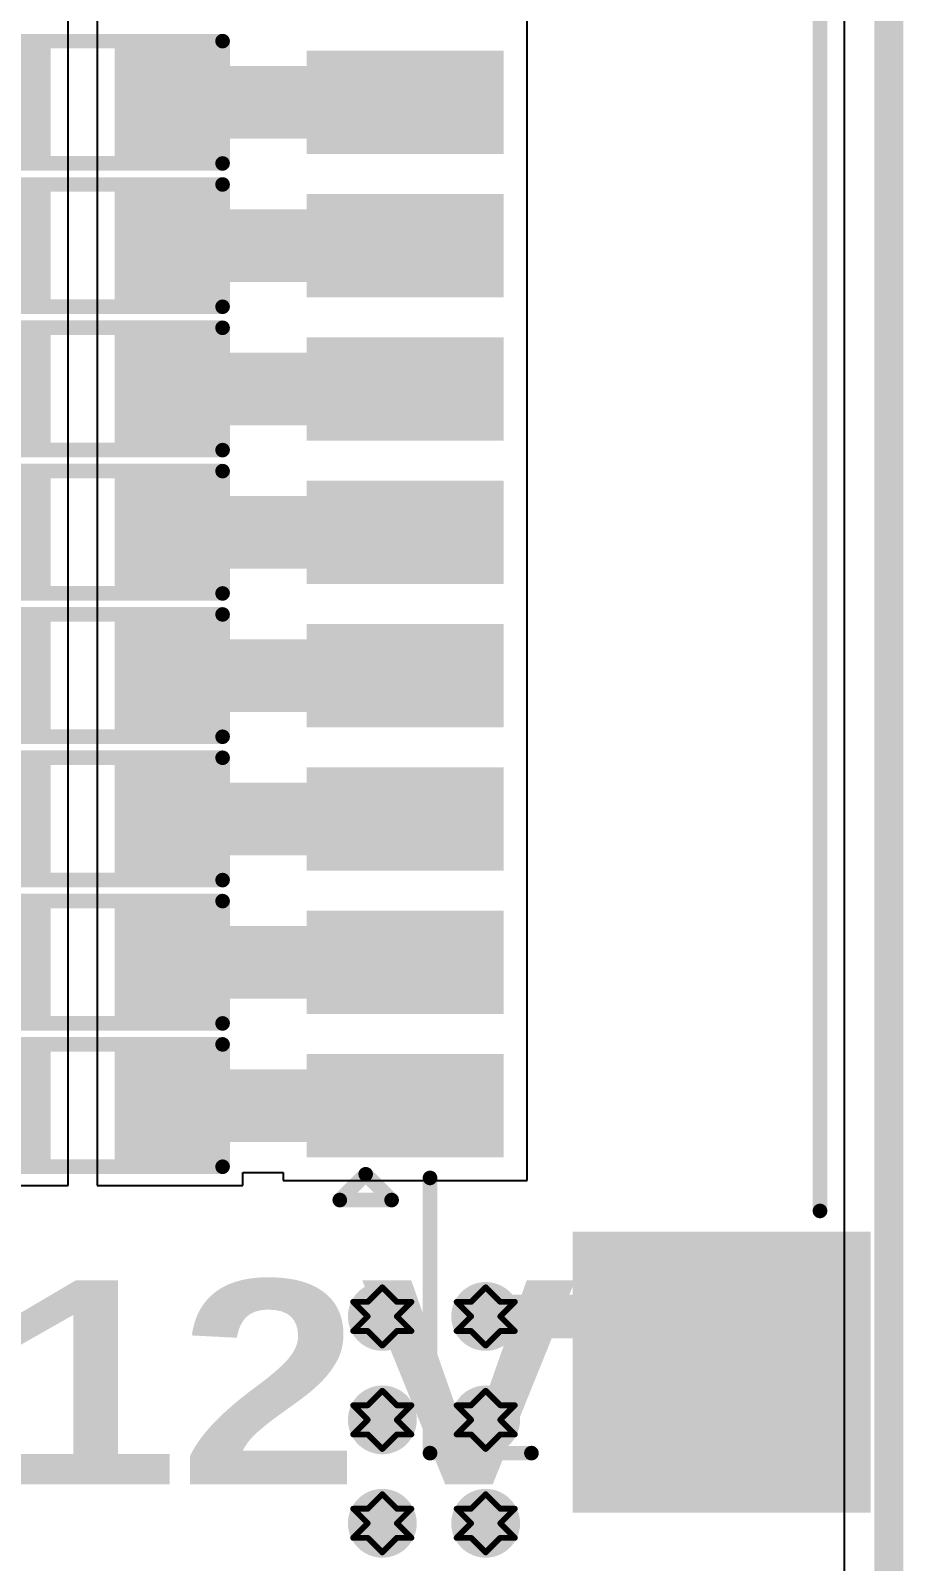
# Model space of a CAD drawing. Header units: inches. Extents: x -25 to 209, y 65 to 158.
# Drawn here: x 68.72 to 76.33, y 78.97 to 92.32 of the extents above; entities that cross this region are included whole.
import ezdxf

# ---------------------------------------------------------------- set-up
doc = ezdxf.new("R2010")
doc.units = ezdxf.units.IN
for name, color, linetype in [('Board Outline', 216, 'Continuous'), ('Bottom Layer', 5, 'Continuous'), ('Drill Drawing', 1, 'Continuous'), ('Top Layer', 1, 'Continuous'), ('Top Overlay', 2, 'Continuous'), ('Top Paste', 8, 'Continuous'), ('Top Solder', 216, 'Continuous'), ('Via Holes', 16, 'Continuous')]:
    doc.layers.add(name, color=color, linetype=linetype)
doc.styles.add('Arial Black_Bold', font='', dxfattribs={"height": 0.2})
doc.styles.get('Arial Black_Bold').set_extended_font_data('Arial Black', bold=True)

# ---------------------------------------------------------------- blocks, each defined once
blk = doc.blocks.new('R___0603_50')
at = {"layer": 'Top Layer'}
for points in [[(-0.381, 0.4445), (-0.381, -0.4445), (-1.143, -0.4445), (-1.143, 0.4445)], [(1.143, 0.4445), (1.143, -0.4445), (0.381, -0.4445), (0.381, 0.4445)]]:
    blk.add_hatch(color=1, dxfattribs=at).paths.add_polyline_path(points)
at = {"layer": 'Top Paste'}
for points in [[(-0.381, 0.4445), (-0.381, -0.4445), (-1.143, -0.4445), (-1.143, 0.4445)], [(1.143, 0.4445), (1.143, -0.4445), (0.381, -0.4445), (0.381, 0.4445)]]:
    blk.add_hatch(color=8, dxfattribs=at).paths.add_polyline_path(points)
at = {"layer": 'Top Solder'}
for points in [[(-0.2794, 0.5461), (-0.2794, -0.5461), (-1.2446, -0.5461), (-1.2446, 0.5461)], [(1.2446, 0.5461), (1.2446, -0.5461), (0.2794, -0.5461), (0.2794, 0.5461)]]:
    blk.add_hatch(color=216, dxfattribs=at).paths.add_polyline_path(points)
at = {"layer": 'Top Overlay'}
for points in [[(-1.2192, 0.5334, 0.127, 0.127, 0), (1.2192, 0.5334, 0.127, 0.127, 0)], [(-1.2192, -0.5334, 0.127, 0.127, 0), (-1.2192, 0.5334, 0.127, 0.127, 0)], [(1.2192, -0.5334, 0.127, 0.127, 0), (1.2192, 0.5334, 0.127, 0.127, 0)], [(-1.2192, -0.5334, 0.127, 0.127, 0), (1.2192, -0.5334, 0.127, 0.127, 0)]]:
    blk.add_lwpolyline(points, format="xyseb", dxfattribs=at)
for points in [[(-1.25095, 0.5334, 0.0635, 0.0635, 1), (-1.18745, 0.5334, 0.0635, 0.0635, 1)], [(-1.25095, 0.5334, 0.0635, 0.0635, 1), (-1.18745, 0.5334, 0.0635, 0.0635, 1)], [(1.18745, 0.5334, 0.0635, 0.0635, 1), (1.25095, 0.5334, 0.0635, 0.0635, 1)], [(1.18745, 0.5334, 0.0635, 0.0635, 1), (1.25095, 0.5334, 0.0635, 0.0635, 1)], [(-1.25095, -0.5334, 0.0635, 0.0635, 1), (-1.18745, -0.5334, 0.0635, 0.0635, 1)], [(-1.25095, -0.5334, 0.0635, 0.0635, 1), (-1.18745, -0.5334, 0.0635, 0.0635, 1)], [(1.18745, -0.5334, 0.0635, 0.0635, 1), (1.25095, -0.5334, 0.0635, 0.0635, 1)], [(1.18745, -0.5334, 0.0635, 0.0635, 1), (1.25095, -0.5334, 0.0635, 0.0635, 1)]]:
    blk.add_lwpolyline(points, format="xyseb", close=True, dxfattribs=at)
blk = doc.blocks.new('R___0603_51')
at = {"layer": 'Top Layer'}
for points in [[(-0.381, 0.4445), (-0.381, -0.4445), (-1.143, -0.4445), (-1.143, 0.4445)], [(1.143, 0.4445), (1.143, -0.4445), (0.381, -0.4445), (0.381, 0.4445)]]:
    blk.add_hatch(color=1, dxfattribs=at).paths.add_polyline_path(points)
at = {"layer": 'Top Paste'}
for points in [[(-0.381, 0.4445), (-0.381, -0.4445), (-1.143, -0.4445), (-1.143, 0.4445)], [(1.143, 0.4445), (1.143, -0.4445), (0.381, -0.4445), (0.381, 0.4445)]]:
    blk.add_hatch(color=8, dxfattribs=at).paths.add_polyline_path(points)
at = {"layer": 'Top Solder'}
for points in [[(-0.2794, 0.5461), (-0.2794, -0.5461), (-1.2446, -0.5461), (-1.2446, 0.5461)], [(1.2446, 0.5461), (1.2446, -0.5461), (0.2794, -0.5461), (0.2794, 0.5461)]]:
    blk.add_hatch(color=216, dxfattribs=at).paths.add_polyline_path(points)
at = {"layer": 'Top Overlay'}
for points in [[(-1.2192, 0.5334, 0.127, 0.127, 0), (1.2192, 0.5334, 0.127, 0.127, 0)], [(-1.2192, -0.5334, 0.127, 0.127, 0), (-1.2192, 0.5334, 0.127, 0.127, 0)], [(1.2192, -0.5334, 0.127, 0.127, 0), (1.2192, 0.5334, 0.127, 0.127, 0)], [(-1.2192, -0.5334, 0.127, 0.127, 0), (1.2192, -0.5334, 0.127, 0.127, 0)]]:
    blk.add_lwpolyline(points, format="xyseb", dxfattribs=at)
for points in [[(-1.25095, 0.5334, 0.0635, 0.0635, 1), (-1.18745, 0.5334, 0.0635, 0.0635, 1)], [(-1.25095, 0.5334, 0.0635, 0.0635, 1), (-1.18745, 0.5334, 0.0635, 0.0635, 1)], [(1.18745, 0.5334, 0.0635, 0.0635, 1), (1.25095, 0.5334, 0.0635, 0.0635, 1)], [(1.18745, 0.5334, 0.0635, 0.0635, 1), (1.25095, 0.5334, 0.0635, 0.0635, 1)], [(-1.25095, -0.5334, 0.0635, 0.0635, 1), (-1.18745, -0.5334, 0.0635, 0.0635, 1)], [(-1.25095, -0.5334, 0.0635, 0.0635, 1), (-1.18745, -0.5334, 0.0635, 0.0635, 1)], [(1.18745, -0.5334, 0.0635, 0.0635, 1), (1.25095, -0.5334, 0.0635, 0.0635, 1)], [(1.18745, -0.5334, 0.0635, 0.0635, 1), (1.25095, -0.5334, 0.0635, 0.0635, 1)]]:
    blk.add_lwpolyline(points, format="xyseb", close=True, dxfattribs=at)
blk = doc.blocks.new('R___0603_52')
at = {"layer": 'Top Layer'}
for points in [[(-0.381, 0.4445), (-0.381, -0.4445), (-1.143, -0.4445), (-1.143, 0.4445)], [(1.143, 0.4445), (1.143, -0.4445), (0.381, -0.4445), (0.381, 0.4445)]]:
    blk.add_hatch(color=1, dxfattribs=at).paths.add_polyline_path(points)
at = {"layer": 'Top Paste'}
for points in [[(-0.381, 0.4445), (-0.381, -0.4445), (-1.143, -0.4445), (-1.143, 0.4445)], [(1.143, 0.4445), (1.143, -0.4445), (0.381, -0.4445), (0.381, 0.4445)]]:
    blk.add_hatch(color=8, dxfattribs=at).paths.add_polyline_path(points)
at = {"layer": 'Top Solder'}
for points in [[(-0.2794, 0.5461), (-0.2794, -0.5461), (-1.2446, -0.5461), (-1.2446, 0.5461)], [(1.2446, 0.5461), (1.2446, -0.5461), (0.2794, -0.5461), (0.2794, 0.5461)]]:
    blk.add_hatch(color=216, dxfattribs=at).paths.add_polyline_path(points)
at = {"layer": 'Top Overlay'}
for points in [[(-1.2192, 0.5334, 0.127, 0.127, 0), (1.2192, 0.5334, 0.127, 0.127, 0)], [(-1.2192, -0.5334, 0.127, 0.127, 0), (-1.2192, 0.5334, 0.127, 0.127, 0)], [(1.2192, -0.5334, 0.127, 0.127, 0), (1.2192, 0.5334, 0.127, 0.127, 0)], [(-1.2192, -0.5334, 0.127, 0.127, 0), (1.2192, -0.5334, 0.127, 0.127, 0)]]:
    blk.add_lwpolyline(points, format="xyseb", dxfattribs=at)
for points in [[(-1.25095, 0.5334, 0.0635, 0.0635, 1), (-1.18745, 0.5334, 0.0635, 0.0635, 1)], [(-1.25095, 0.5334, 0.0635, 0.0635, 1), (-1.18745, 0.5334, 0.0635, 0.0635, 1)], [(1.18745, 0.5334, 0.0635, 0.0635, 1), (1.25095, 0.5334, 0.0635, 0.0635, 1)], [(1.18745, 0.5334, 0.0635, 0.0635, 1), (1.25095, 0.5334, 0.0635, 0.0635, 1)], [(-1.25095, -0.5334, 0.0635, 0.0635, 1), (-1.18745, -0.5334, 0.0635, 0.0635, 1)], [(-1.25095, -0.5334, 0.0635, 0.0635, 1), (-1.18745, -0.5334, 0.0635, 0.0635, 1)], [(1.18745, -0.5334, 0.0635, 0.0635, 1), (1.25095, -0.5334, 0.0635, 0.0635, 1)], [(1.18745, -0.5334, 0.0635, 0.0635, 1), (1.25095, -0.5334, 0.0635, 0.0635, 1)]]:
    blk.add_lwpolyline(points, format="xyseb", close=True, dxfattribs=at)
blk = doc.blocks.new('R___0603_53')
at = {"layer": 'Top Layer'}
for points in [[(-0.381, 0.4445), (-0.381, -0.4445), (-1.143, -0.4445), (-1.143, 0.4445)], [(1.143, 0.4445), (1.143, -0.4445), (0.381, -0.4445), (0.381, 0.4445)]]:
    blk.add_hatch(color=1, dxfattribs=at).paths.add_polyline_path(points)
at = {"layer": 'Top Paste'}
for points in [[(-0.381, 0.4445), (-0.381, -0.4445), (-1.143, -0.4445), (-1.143, 0.4445)], [(1.143, 0.4445), (1.143, -0.4445), (0.381, -0.4445), (0.381, 0.4445)]]:
    blk.add_hatch(color=8, dxfattribs=at).paths.add_polyline_path(points)
at = {"layer": 'Top Solder'}
for points in [[(-0.2794, 0.5461), (-0.2794, -0.5461), (-1.2446, -0.5461), (-1.2446, 0.5461)], [(1.2446, 0.5461), (1.2446, -0.5461), (0.2794, -0.5461), (0.2794, 0.5461)]]:
    blk.add_hatch(color=216, dxfattribs=at).paths.add_polyline_path(points)
at = {"layer": 'Top Overlay'}
for points in [[(-1.2192, 0.5334, 0.127, 0.127, 0), (1.2192, 0.5334, 0.127, 0.127, 0)], [(-1.2192, -0.5334, 0.127, 0.127, 0), (-1.2192, 0.5334, 0.127, 0.127, 0)], [(1.2192, -0.5334, 0.127, 0.127, 0), (1.2192, 0.5334, 0.127, 0.127, 0)], [(-1.2192, -0.5334, 0.127, 0.127, 0), (1.2192, -0.5334, 0.127, 0.127, 0)]]:
    blk.add_lwpolyline(points, format="xyseb", dxfattribs=at)
for points in [[(-1.25095, 0.5334, 0.0635, 0.0635, 1), (-1.18745, 0.5334, 0.0635, 0.0635, 1)], [(-1.25095, 0.5334, 0.0635, 0.0635, 1), (-1.18745, 0.5334, 0.0635, 0.0635, 1)], [(1.18745, 0.5334, 0.0635, 0.0635, 1), (1.25095, 0.5334, 0.0635, 0.0635, 1)], [(1.18745, 0.5334, 0.0635, 0.0635, 1), (1.25095, 0.5334, 0.0635, 0.0635, 1)], [(-1.25095, -0.5334, 0.0635, 0.0635, 1), (-1.18745, -0.5334, 0.0635, 0.0635, 1)], [(-1.25095, -0.5334, 0.0635, 0.0635, 1), (-1.18745, -0.5334, 0.0635, 0.0635, 1)], [(1.18745, -0.5334, 0.0635, 0.0635, 1), (1.25095, -0.5334, 0.0635, 0.0635, 1)], [(1.18745, -0.5334, 0.0635, 0.0635, 1), (1.25095, -0.5334, 0.0635, 0.0635, 1)]]:
    blk.add_lwpolyline(points, format="xyseb", close=True, dxfattribs=at)
blk = doc.blocks.new('R___0603_54')
at = {"layer": 'Top Layer'}
for points in [[(-0.381, 0.4445), (-0.381, -0.4445), (-1.143, -0.4445), (-1.143, 0.4445)], [(1.143, 0.4445), (1.143, -0.4445), (0.381, -0.4445), (0.381, 0.4445)]]:
    blk.add_hatch(color=1, dxfattribs=at).paths.add_polyline_path(points)
at = {"layer": 'Top Paste'}
for points in [[(-0.381, 0.4445), (-0.381, -0.4445), (-1.143, -0.4445), (-1.143, 0.4445)], [(1.143, 0.4445), (1.143, -0.4445), (0.381, -0.4445), (0.381, 0.4445)]]:
    blk.add_hatch(color=8, dxfattribs=at).paths.add_polyline_path(points)
at = {"layer": 'Top Solder'}
for points in [[(-0.2794, 0.5461), (-0.2794, -0.5461), (-1.2446, -0.5461), (-1.2446, 0.5461)], [(1.2446, 0.5461), (1.2446, -0.5461), (0.2794, -0.5461), (0.2794, 0.5461)]]:
    blk.add_hatch(color=216, dxfattribs=at).paths.add_polyline_path(points)
at = {"layer": 'Top Overlay'}
for points in [[(-1.2192, 0.5334, 0.127, 0.127, 0), (1.2192, 0.5334, 0.127, 0.127, 0)], [(-1.2192, -0.5334, 0.127, 0.127, 0), (-1.2192, 0.5334, 0.127, 0.127, 0)], [(1.2192, -0.5334, 0.127, 0.127, 0), (1.2192, 0.5334, 0.127, 0.127, 0)], [(-1.2192, -0.5334, 0.127, 0.127, 0), (1.2192, -0.5334, 0.127, 0.127, 0)]]:
    blk.add_lwpolyline(points, format="xyseb", dxfattribs=at)
for points in [[(-1.25095, 0.5334, 0.0635, 0.0635, 1), (-1.18745, 0.5334, 0.0635, 0.0635, 1)], [(-1.25095, 0.5334, 0.0635, 0.0635, 1), (-1.18745, 0.5334, 0.0635, 0.0635, 1)], [(1.18745, 0.5334, 0.0635, 0.0635, 1), (1.25095, 0.5334, 0.0635, 0.0635, 1)], [(1.18745, 0.5334, 0.0635, 0.0635, 1), (1.25095, 0.5334, 0.0635, 0.0635, 1)], [(-1.25095, -0.5334, 0.0635, 0.0635, 1), (-1.18745, -0.5334, 0.0635, 0.0635, 1)], [(-1.25095, -0.5334, 0.0635, 0.0635, 1), (-1.18745, -0.5334, 0.0635, 0.0635, 1)], [(1.18745, -0.5334, 0.0635, 0.0635, 1), (1.25095, -0.5334, 0.0635, 0.0635, 1)], [(1.18745, -0.5334, 0.0635, 0.0635, 1), (1.25095, -0.5334, 0.0635, 0.0635, 1)]]:
    blk.add_lwpolyline(points, format="xyseb", close=True, dxfattribs=at)
blk = doc.blocks.new('R___0603_55')
at = {"layer": 'Top Layer'}
for points in [[(-0.381, 0.4445), (-0.381, -0.4445), (-1.143, -0.4445), (-1.143, 0.4445)], [(1.143, 0.4445), (1.143, -0.4445), (0.381, -0.4445), (0.381, 0.4445)]]:
    blk.add_hatch(color=1, dxfattribs=at).paths.add_polyline_path(points)
at = {"layer": 'Top Paste'}
for points in [[(-0.381, 0.4445), (-0.381, -0.4445), (-1.143, -0.4445), (-1.143, 0.4445)], [(1.143, 0.4445), (1.143, -0.4445), (0.381, -0.4445), (0.381, 0.4445)]]:
    blk.add_hatch(color=8, dxfattribs=at).paths.add_polyline_path(points)
at = {"layer": 'Top Solder'}
for points in [[(-0.2794, 0.5461), (-0.2794, -0.5461), (-1.2446, -0.5461), (-1.2446, 0.5461)], [(1.2446, 0.5461), (1.2446, -0.5461), (0.2794, -0.5461), (0.2794, 0.5461)]]:
    blk.add_hatch(color=216, dxfattribs=at).paths.add_polyline_path(points)
at = {"layer": 'Top Overlay'}
for points in [[(-1.2192, 0.5334, 0.127, 0.127, 0), (1.2192, 0.5334, 0.127, 0.127, 0)], [(-1.2192, -0.5334, 0.127, 0.127, 0), (-1.2192, 0.5334, 0.127, 0.127, 0)], [(1.2192, -0.5334, 0.127, 0.127, 0), (1.2192, 0.5334, 0.127, 0.127, 0)], [(-1.2192, -0.5334, 0.127, 0.127, 0), (1.2192, -0.5334, 0.127, 0.127, 0)]]:
    blk.add_lwpolyline(points, format="xyseb", dxfattribs=at)
for points in [[(-1.25095, 0.5334, 0.0635, 0.0635, 1), (-1.18745, 0.5334, 0.0635, 0.0635, 1)], [(-1.25095, 0.5334, 0.0635, 0.0635, 1), (-1.18745, 0.5334, 0.0635, 0.0635, 1)], [(1.18745, 0.5334, 0.0635, 0.0635, 1), (1.25095, 0.5334, 0.0635, 0.0635, 1)], [(1.18745, 0.5334, 0.0635, 0.0635, 1), (1.25095, 0.5334, 0.0635, 0.0635, 1)], [(-1.25095, -0.5334, 0.0635, 0.0635, 1), (-1.18745, -0.5334, 0.0635, 0.0635, 1)], [(-1.25095, -0.5334, 0.0635, 0.0635, 1), (-1.18745, -0.5334, 0.0635, 0.0635, 1)], [(1.18745, -0.5334, 0.0635, 0.0635, 1), (1.25095, -0.5334, 0.0635, 0.0635, 1)], [(1.18745, -0.5334, 0.0635, 0.0635, 1), (1.25095, -0.5334, 0.0635, 0.0635, 1)]]:
    blk.add_lwpolyline(points, format="xyseb", close=True, dxfattribs=at)
blk = doc.blocks.new('R___0603_56')
at = {"layer": 'Top Layer'}
for points in [[(-0.381, 0.4445), (-0.381, -0.4445), (-1.143, -0.4445), (-1.143, 0.4445)], [(1.143, 0.4445), (1.143, -0.4445), (0.381, -0.4445), (0.381, 0.4445)]]:
    blk.add_hatch(color=1, dxfattribs=at).paths.add_polyline_path(points)
at = {"layer": 'Top Paste'}
for points in [[(-0.381, 0.4445), (-0.381, -0.4445), (-1.143, -0.4445), (-1.143, 0.4445)], [(1.143, 0.4445), (1.143, -0.4445), (0.381, -0.4445), (0.381, 0.4445)]]:
    blk.add_hatch(color=8, dxfattribs=at).paths.add_polyline_path(points)
at = {"layer": 'Top Solder'}
for points in [[(-0.2794, 0.5461), (-0.2794, -0.5461), (-1.2446, -0.5461), (-1.2446, 0.5461)], [(1.2446, 0.5461), (1.2446, -0.5461), (0.2794, -0.5461), (0.2794, 0.5461)]]:
    blk.add_hatch(color=216, dxfattribs=at).paths.add_polyline_path(points)
at = {"layer": 'Top Overlay'}
for points in [[(-1.2192, 0.5334, 0.127, 0.127, 0), (1.2192, 0.5334, 0.127, 0.127, 0)], [(-1.2192, -0.5334, 0.127, 0.127, 0), (-1.2192, 0.5334, 0.127, 0.127, 0)], [(1.2192, -0.5334, 0.127, 0.127, 0), (1.2192, 0.5334, 0.127, 0.127, 0)], [(-1.2192, -0.5334, 0.127, 0.127, 0), (1.2192, -0.5334, 0.127, 0.127, 0)]]:
    blk.add_lwpolyline(points, format="xyseb", dxfattribs=at)
for points in [[(-1.25095, 0.5334, 0.0635, 0.0635, 1), (-1.18745, 0.5334, 0.0635, 0.0635, 1)], [(-1.25095, 0.5334, 0.0635, 0.0635, 1), (-1.18745, 0.5334, 0.0635, 0.0635, 1)], [(1.18745, 0.5334, 0.0635, 0.0635, 1), (1.25095, 0.5334, 0.0635, 0.0635, 1)], [(1.18745, 0.5334, 0.0635, 0.0635, 1), (1.25095, 0.5334, 0.0635, 0.0635, 1)], [(-1.25095, -0.5334, 0.0635, 0.0635, 1), (-1.18745, -0.5334, 0.0635, 0.0635, 1)], [(-1.25095, -0.5334, 0.0635, 0.0635, 1), (-1.18745, -0.5334, 0.0635, 0.0635, 1)], [(1.18745, -0.5334, 0.0635, 0.0635, 1), (1.25095, -0.5334, 0.0635, 0.0635, 1)], [(1.18745, -0.5334, 0.0635, 0.0635, 1), (1.25095, -0.5334, 0.0635, 0.0635, 1)]]:
    blk.add_lwpolyline(points, format="xyseb", close=True, dxfattribs=at)
blk = doc.blocks.new('R___0603_57')
at = {"layer": 'Top Layer'}
for points in [[(-0.381, 0.4445), (-0.381, -0.4445), (-1.143, -0.4445), (-1.143, 0.4445)], [(1.143, 0.4445), (1.143, -0.4445), (0.381, -0.4445), (0.381, 0.4445)]]:
    blk.add_hatch(color=1, dxfattribs=at).paths.add_polyline_path(points)
at = {"layer": 'Top Paste'}
for points in [[(-0.381, 0.4445), (-0.381, -0.4445), (-1.143, -0.4445), (-1.143, 0.4445)], [(1.143, 0.4445), (1.143, -0.4445), (0.381, -0.4445), (0.381, 0.4445)]]:
    blk.add_hatch(color=8, dxfattribs=at).paths.add_polyline_path(points)
at = {"layer": 'Top Solder'}
for points in [[(-0.2794, 0.5461), (-0.2794, -0.5461), (-1.2446, -0.5461), (-1.2446, 0.5461)], [(1.2446, 0.5461), (1.2446, -0.5461), (0.2794, -0.5461), (0.2794, 0.5461)]]:
    blk.add_hatch(color=216, dxfattribs=at).paths.add_polyline_path(points)
at = {"layer": 'Top Overlay'}
for points in [[(-1.2192, 0.5334, 0.127, 0.127, 0), (1.2192, 0.5334, 0.127, 0.127, 0)], [(-1.2192, -0.5334, 0.127, 0.127, 0), (-1.2192, 0.5334, 0.127, 0.127, 0)], [(1.2192, -0.5334, 0.127, 0.127, 0), (1.2192, 0.5334, 0.127, 0.127, 0)], [(-1.2192, -0.5334, 0.127, 0.127, 0), (1.2192, -0.5334, 0.127, 0.127, 0)]]:
    blk.add_lwpolyline(points, format="xyseb", dxfattribs=at)
for points in [[(-1.25095, 0.5334, 0.0635, 0.0635, 1), (-1.18745, 0.5334, 0.0635, 0.0635, 1)], [(-1.25095, 0.5334, 0.0635, 0.0635, 1), (-1.18745, 0.5334, 0.0635, 0.0635, 1)], [(1.18745, 0.5334, 0.0635, 0.0635, 1), (1.25095, 0.5334, 0.0635, 0.0635, 1)], [(1.18745, 0.5334, 0.0635, 0.0635, 1), (1.25095, 0.5334, 0.0635, 0.0635, 1)], [(-1.25095, -0.5334, 0.0635, 0.0635, 1), (-1.18745, -0.5334, 0.0635, 0.0635, 1)], [(-1.25095, -0.5334, 0.0635, 0.0635, 1), (-1.18745, -0.5334, 0.0635, 0.0635, 1)], [(1.18745, -0.5334, 0.0635, 0.0635, 1), (1.25095, -0.5334, 0.0635, 0.0635, 1)], [(1.18745, -0.5334, 0.0635, 0.0635, 1), (1.25095, -0.5334, 0.0635, 0.0635, 1)]]:
    blk.add_lwpolyline(points, format="xyseb", close=True, dxfattribs=at)
blk = doc.blocks.new('HC_1_25_16PLT_64')
at = {"layer": 'Top Layer'}
for points in [[(-9.775, 2.19), (-8.975, 2.19), (-8.975, 0.57), (-9.775, 0.57)], [(-8.525, 2.19), (-7.725, 2.19), (-7.725, 0.57), (-8.525, 0.57)], [(-7.275, 2.19), (-6.475, 2.19), (-6.475, 0.57), (-7.275, 0.57)], [(-6.025, 2.19), (-5.225, 2.19), (-5.225, 0.57), (-6.025, 0.57)], [(-4.775, 2.19), (-3.975, 2.19), (-3.975, 0.57), (-4.775, 0.57)], [(-3.525, 2.19), (-2.725, 2.19), (-2.725, 0.57), (-3.525, 0.57)], [(-2.275, 2.19), (-1.475, 2.19), (-1.475, 0.57), (-2.275, 0.57)], [(-1.025, 2.19), (-0.225, 2.19), (-0.225, 0.57), (-1.025, 0.57)], [(-12.875, -0.13), (-10.525, -0.13), (-10.525, -2.63), (-12.875, -2.63)]]:
    blk.add_hatch(color=1, dxfattribs=at).paths.add_polyline_path(points)
at = {"layer": 'Top Paste'}
for points in [[(-9.775, 2.19), (-8.975, 2.19), (-8.975, 0.57), (-9.775, 0.57)], [(-8.525, 2.19), (-7.725, 2.19), (-7.725, 0.57), (-8.525, 0.57)], [(-7.275, 2.19), (-6.475, 2.19), (-6.475, 0.57), (-7.275, 0.57)], [(-6.025, 2.19), (-5.225, 2.19), (-5.225, 0.57), (-6.025, 0.57)], [(-4.775, 2.19), (-3.975, 2.19), (-3.975, 0.57), (-4.775, 0.57)], [(-3.525, 2.19), (-2.725, 2.19), (-2.725, 0.57), (-3.525, 0.57)], [(-2.275, 2.19), (-1.475, 2.19), (-1.475, 0.57), (-2.275, 0.57)], [(-1.025, 2.19), (-0.225, 2.19), (-0.225, 0.57), (-1.025, 0.57)], [(-12.875, -0.13), (-10.525, -0.13), (-10.525, -2.63), (-12.875, -2.63)]]:
    blk.add_hatch(color=8, dxfattribs=at).paths.add_polyline_path(points)
at = {"layer": 'Top Solder'}
for points in [[(-9.825, 2.24), (-8.925, 2.24), (-8.925, 0.52), (-9.825, 0.52)], [(-8.575, 2.24), (-7.675, 2.24), (-7.675, 0.52), (-8.575, 0.52)], [(-7.325, 2.24), (-6.425, 2.24), (-6.425, 0.52), (-7.325, 0.52)], [(-6.075, 2.24), (-5.175, 2.24), (-5.175, 0.52), (-6.075, 0.52)], [(-4.825, 2.24), (-3.925, 2.24), (-3.925, 0.52), (-4.825, 0.52)], [(-3.575, 2.24), (-2.675, 2.24), (-2.675, 0.52), (-3.575, 0.52)], [(-2.325, 2.24), (-1.425, 2.24), (-1.425, 0.52), (-2.325, 0.52)], [(-1.075, 2.24), (-0.175, 2.24), (-0.175, 0.52), (-1.075, 0.52)], [(-12.925, -0.08), (-10.475, -0.08), (-10.475, -2.68), (-12.925, -2.68)]]:
    blk.add_hatch(color=216, dxfattribs=at).paths.add_polyline_path(points)
at = {"layer": 'Top Overlay'}
for points in [[(-10.199, 1.95, 0.127, 0.127, 0), (-10.199, 1.498, 0.127, 0.127, 0)], [(-10.199, 1.95, 0.127, 0.127, 0), (-9.973, 1.724, 0.127, 0.127, 0)], [(-9.973, 1.724, 0.127, 0.127, 0), (-10.199, 1.498, 0.127, 0.127, 0)], [(-12.406, 1.163, 0.127, 0.127, 0), (-10.006, 1.163, 0.127, 0.127, 0)], [(-12.406, 1.163, 0.127, 0.127, 0), (-12.406, 0.279, 0.127, 0.127, 0)], [(-10.294, -2.237, 0.127, 0.127, 0), (10.294, -2.237, 0.127, 0.127, 0)]]:
    blk.add_lwpolyline(points, format="xyseb", dxfattribs=at)
for points in [[(-10.231, 1.95, 0.0635, 0.0635, 1), (-10.167, 1.95, 0.0635, 0.0635, 1)], [(-10.231, 1.95, 0.0635, 0.0635, 1), (-10.167, 1.95, 0.0635, 0.0635, 1)], [(-10.005, 1.724, 0.0635, 0.0635, 1), (-9.942, 1.724, 0.0635, 0.0635, 1)], [(-10.005, 1.724, 0.0635, 0.0635, 1), (-9.942, 1.724, 0.0635, 0.0635, 1)], [(-10.231, 1.498, 0.0635, 0.0635, 1), (-10.167, 1.498, 0.0635, 0.0635, 1)], [(-10.231, 1.498, 0.0635, 0.0635, 1), (-10.167, 1.498, 0.0635, 0.0635, 1)], [(-12.438, 1.163, 0.0635, 0.0635, 1), (-12.374, 1.163, 0.0635, 0.0635, 1)], [(-12.438, 1.163, 0.0635, 0.0635, 1), (-12.374, 1.163, 0.0635, 0.0635, 1)], [(-10.038, 1.163, 0.0635, 0.0635, 1), (-9.974, 1.163, 0.0635, 0.0635, 1)], [(-12.438, 0.279, 0.0635, 0.0635, 1), (-12.374, 0.279, 0.0635, 0.0635, 1)], [(-10.326, -2.237, 0.0635, 0.0635, 1), (-10.262, -2.237, 0.0635, 0.0635, 1)]]:
    blk.add_lwpolyline(points, format="xyseb", close=True, dxfattribs=at)

msp = doc.modelspace()

# ---------------------------------------------------------------- hatches: boundary and pattern name
at = {"layer": 'Bottom Layer'}
h = msp.add_hatch(color=5, dxfattribs=at)
edge = h.paths.add_edge_path()
edge.add_arc((71.784, 81.106), 0.3, 0, 360)
h = msp.add_hatch(color=5, dxfattribs=at)
edge = h.paths.add_edge_path()
edge.add_arc((72.685, 81.106), 0.3, 0, 360)
h = msp.add_hatch(color=5, dxfattribs=at)
edge = h.paths.add_edge_path()
edge.add_arc((71.784, 80.204), 0.3, 0, 360)
h = msp.add_hatch(color=5, dxfattribs=at)
edge = h.paths.add_edge_path()
edge.add_arc((72.685, 80.204), 0.3, 0, 360)
h = msp.add_hatch(color=5, dxfattribs=at)
edge = h.paths.add_edge_path()
edge.add_arc((71.784, 79.302), 0.3, 0, 360)
h = msp.add_hatch(color=5, dxfattribs=at)
edge = h.paths.add_edge_path()
edge.add_arc((72.685, 79.302), 0.3, 0, 360)
at = {"layer": 'Top Layer'}
h = msp.add_hatch(color=1, dxfattribs=at)
edge = h.paths.add_edge_path()
edge.add_arc((71.784, 81.106), 0.3, 0, 360)
h = msp.add_hatch(color=1, dxfattribs=at)
edge = h.paths.add_edge_path()
edge.add_arc((72.685, 81.106), 0.3, 0, 360)
h = msp.add_hatch(color=1, dxfattribs=at)
edge = h.paths.add_edge_path()
edge.add_arc((71.784, 80.204), 0.3, 0, 360)
h = msp.add_hatch(color=1, dxfattribs=at)
edge = h.paths.add_edge_path()
edge.add_arc((72.685, 80.204), 0.3, 0, 360)
h = msp.add_hatch(color=1, dxfattribs=at)
edge = h.paths.add_edge_path()
edge.add_arc((71.784, 79.302), 0.3, 0, 360)
h = msp.add_hatch(color=1, dxfattribs=at)
edge = h.paths.add_edge_path()
edge.add_arc((72.685, 79.302), 0.3, 0, 360)
at = {"layer": 'Via Holes'}
h = msp.add_hatch(color=7, dxfattribs=at)
edge = h.paths.add_edge_path()
edge.add_arc((71.784, 81.106), 0.15, 0, 360)
h = msp.add_hatch(color=7, dxfattribs=at)
edge = h.paths.add_edge_path()
edge.add_arc((72.685, 81.106), 0.15, 0, 360)
h = msp.add_hatch(color=7, dxfattribs=at)
edge = h.paths.add_edge_path()
edge.add_arc((71.784, 80.204), 0.15, 0, 360)
h = msp.add_hatch(color=7, dxfattribs=at)
edge = h.paths.add_edge_path()
edge.add_arc((72.685, 80.204), 0.15, 0, 360)
h = msp.add_hatch(color=7, dxfattribs=at)
edge = h.paths.add_edge_path()
edge.add_arc((71.784, 79.302), 0.15, 0, 360)
h = msp.add_hatch(color=7, dxfattribs=at)
edge = h.paths.add_edge_path()
edge.add_arc((72.685, 79.302), 0.15, 0, 360)

# ---------------------------------------------------------------- linework, layer by layer
at = {"layer": 'Board Outline'}
msp.add_lwpolyline([(76.2, 68.32, 0.254, 0.254, 0), (76.2, 116.32, 0.254, 0.254, 0)], format="xyseb", dxfattribs=at)
at = {"layer": 'Bottom Layer'}
msp.add_line((75.812, 116.32), (75.812, 68.32), dxfattribs=at)
at = {"layer": 'Drill Drawing'}
for points in [[(71.657, 81.233, 0.0508, 0.0508, 0), (71.784, 81.36, 0.0508, 0.0508, 0)], [(71.784, 81.36, 0.0508, 0.0508, 0), (71.911, 81.233, 0.0508, 0.0508, 0)], [(72.558, 81.233, 0.0508, 0.0508, 0), (72.685, 81.36, 0.0508, 0.0508, 0)], [(72.685, 81.36, 0.0508, 0.0508, 0), (72.812, 81.233, 0.0508, 0.0508, 0)], [(71.53, 81.233, 0.0508, 0.0508, 0), (71.657, 81.106, 0.0508, 0.0508, 0)], [(71.53, 81.233, 0.0508, 0.0508, 0), (71.657, 81.233, 0.0508, 0.0508, 0)], [(71.911, 81.233, 0.0508, 0.0508, 0), (72.038, 81.233, 0.0508, 0.0508, 0)], [(71.911, 81.106, 0.0508, 0.0508, 0), (72.038, 81.233, 0.0508, 0.0508, 0)], [(72.431, 81.233, 0.0508, 0.0508, 0), (72.558, 81.106, 0.0508, 0.0508, 0)], [(72.431, 81.233, 0.0508, 0.0508, 0), (72.558, 81.233, 0.0508, 0.0508, 0)], [(72.812, 81.233, 0.0508, 0.0508, 0), (72.939, 81.233, 0.0508, 0.0508, 0)], [(72.812, 81.106, 0.0508, 0.0508, 0), (72.939, 81.233, 0.0508, 0.0508, 0)], [(71.53, 80.979, 0.0508, 0.0508, 0), (71.657, 81.106, 0.0508, 0.0508, 0)], [(71.911, 81.106, 0.0508, 0.0508, 0), (72.038, 80.979, 0.0508, 0.0508, 0)], [(72.431, 80.979, 0.0508, 0.0508, 0), (72.558, 81.106, 0.0508, 0.0508, 0)], [(72.812, 81.106, 0.0508, 0.0508, 0), (72.939, 80.979, 0.0508, 0.0508, 0)], [(71.53, 80.979, 0.0508, 0.0508, 0), (71.657, 80.979, 0.0508, 0.0508, 0)], [(71.657, 80.979, 0.0508, 0.0508, 0), (71.784, 80.852, 0.0508, 0.0508, 0)], [(71.784, 80.852, 0.0508, 0.0508, 0), (71.911, 80.979, 0.0508, 0.0508, 0)], [(71.911, 80.979, 0.0508, 0.0508, 0), (72.038, 80.979, 0.0508, 0.0508, 0)], [(72.431, 80.979, 0.0508, 0.0508, 0), (72.558, 80.979, 0.0508, 0.0508, 0)], [(72.558, 80.979, 0.0508, 0.0508, 0), (72.685, 80.852, 0.0508, 0.0508, 0)], [(72.685, 80.852, 0.0508, 0.0508, 0), (72.812, 80.979, 0.0508, 0.0508, 0)], [(72.812, 80.979, 0.0508, 0.0508, 0), (72.939, 80.979, 0.0508, 0.0508, 0)], [(71.657, 80.331, 0.0508, 0.0508, 0), (71.784, 80.458, 0.0508, 0.0508, 0)], [(71.784, 80.458, 0.0508, 0.0508, 0), (71.911, 80.331, 0.0508, 0.0508, 0)], [(72.558, 80.331, 0.0508, 0.0508, 0), (72.685, 80.458, 0.0508, 0.0508, 0)], [(72.685, 80.458, 0.0508, 0.0508, 0), (72.812, 80.331, 0.0508, 0.0508, 0)], [(71.53, 80.331, 0.0508, 0.0508, 0), (71.657, 80.204, 0.0508, 0.0508, 0)], [(71.53, 80.331, 0.0508, 0.0508, 0), (71.657, 80.331, 0.0508, 0.0508, 0)], [(71.911, 80.331, 0.0508, 0.0508, 0), (72.038, 80.331, 0.0508, 0.0508, 0)], [(71.911, 80.204, 0.0508, 0.0508, 0), (72.038, 80.331, 0.0508, 0.0508, 0)], [(72.431, 80.331, 0.0508, 0.0508, 0), (72.558, 80.204, 0.0508, 0.0508, 0)], [(72.431, 80.331, 0.0508, 0.0508, 0), (72.558, 80.331, 0.0508, 0.0508, 0)], [(72.812, 80.331, 0.0508, 0.0508, 0), (72.939, 80.331, 0.0508, 0.0508, 0)], [(72.812, 80.204, 0.0508, 0.0508, 0), (72.939, 80.331, 0.0508, 0.0508, 0)], [(71.53, 80.077, 0.0508, 0.0508, 0), (71.657, 80.204, 0.0508, 0.0508, 0)], [(71.53, 80.077, 0.0508, 0.0508, 0), (71.657, 80.077, 0.0508, 0.0508, 0)], [(71.657, 80.077, 0.0508, 0.0508, 0), (71.784, 79.95, 0.0508, 0.0508, 0)], [(71.784, 79.95, 0.0508, 0.0508, 0), (71.911, 80.077, 0.0508, 0.0508, 0)], [(71.911, 80.204, 0.0508, 0.0508, 0), (72.038, 80.077, 0.0508, 0.0508, 0)], [(71.911, 80.077, 0.0508, 0.0508, 0), (72.038, 80.077, 0.0508, 0.0508, 0)], [(72.431, 80.077, 0.0508, 0.0508, 0), (72.558, 80.204, 0.0508, 0.0508, 0)], [(72.431, 80.077, 0.0508, 0.0508, 0), (72.558, 80.077, 0.0508, 0.0508, 0)], [(72.558, 80.077, 0.0508, 0.0508, 0), (72.685, 79.95, 0.0508, 0.0508, 0)], [(72.685, 79.95, 0.0508, 0.0508, 0), (72.812, 80.077, 0.0508, 0.0508, 0)], [(72.812, 80.204, 0.0508, 0.0508, 0), (72.939, 80.077, 0.0508, 0.0508, 0)], [(72.812, 80.077, 0.0508, 0.0508, 0), (72.939, 80.077, 0.0508, 0.0508, 0)], [(71.657, 79.429, 0.0508, 0.0508, 0), (71.784, 79.556, 0.0508, 0.0508, 0)], [(71.784, 79.556, 0.0508, 0.0508, 0), (71.911, 79.429, 0.0508, 0.0508, 0)], [(72.558, 79.429, 0.0508, 0.0508, 0), (72.685, 79.556, 0.0508, 0.0508, 0)], [(72.685, 79.556, 0.0508, 0.0508, 0), (72.812, 79.429, 0.0508, 0.0508, 0)], [(71.53, 79.429, 0.0508, 0.0508, 0), (71.657, 79.302, 0.0508, 0.0508, 0)], [(71.53, 79.429, 0.0508, 0.0508, 0), (71.657, 79.429, 0.0508, 0.0508, 0)], [(71.911, 79.429, 0.0508, 0.0508, 0), (72.038, 79.429, 0.0508, 0.0508, 0)], [(71.911, 79.302, 0.0508, 0.0508, 0), (72.038, 79.429, 0.0508, 0.0508, 0)], [(72.431, 79.429, 0.0508, 0.0508, 0), (72.558, 79.302, 0.0508, 0.0508, 0)], [(72.431, 79.429, 0.0508, 0.0508, 0), (72.558, 79.429, 0.0508, 0.0508, 0)], [(72.812, 79.429, 0.0508, 0.0508, 0), (72.939, 79.429, 0.0508, 0.0508, 0)], [(72.812, 79.302, 0.0508, 0.0508, 0), (72.939, 79.429, 0.0508, 0.0508, 0)], [(71.53, 79.175, 0.0508, 0.0508, 0), (71.657, 79.302, 0.0508, 0.0508, 0)], [(71.911, 79.302, 0.0508, 0.0508, 0), (72.038, 79.175, 0.0508, 0.0508, 0)], [(72.431, 79.175, 0.0508, 0.0508, 0), (72.558, 79.302, 0.0508, 0.0508, 0)], [(72.812, 79.302, 0.0508, 0.0508, 0), (72.939, 79.175, 0.0508, 0.0508, 0)], [(71.53, 79.175, 0.0508, 0.0508, 0), (71.657, 79.175, 0.0508, 0.0508, 0)], [(71.657, 79.175, 0.0508, 0.0508, 0), (71.784, 79.048, 0.0508, 0.0508, 0)], [(71.784, 79.048, 0.0508, 0.0508, 0), (71.911, 79.175, 0.0508, 0.0508, 0)], [(71.911, 79.175, 0.0508, 0.0508, 0), (72.038, 79.175, 0.0508, 0.0508, 0)], [(72.431, 79.175, 0.0508, 0.0508, 0), (72.558, 79.175, 0.0508, 0.0508, 0)], [(72.558, 79.175, 0.0508, 0.0508, 0), (72.685, 79.048, 0.0508, 0.0508, 0)], [(72.685, 79.048, 0.0508, 0.0508, 0), (72.812, 79.175, 0.0508, 0.0508, 0)], [(72.812, 79.175, 0.0508, 0.0508, 0), (72.939, 79.175, 0.0508, 0.0508, 0)]]:
    msp.add_lwpolyline(points, format="xyseb", dxfattribs=at)
for points in [[(71.771, 81.36, 0.0254, 0.0254, 1), (71.796, 81.36, 0.0254, 0.0254, 1)], [(71.771, 81.36, 0.0254, 0.0254, 1), (71.796, 81.36, 0.0254, 0.0254, 1)], [(72.673, 81.36, 0.0254, 0.0254, 1), (72.698, 81.36, 0.0254, 0.0254, 1)], [(72.673, 81.36, 0.0254, 0.0254, 1), (72.698, 81.36, 0.0254, 0.0254, 1)], [(71.517, 81.233, 0.0254, 0.0254, 1), (71.542, 81.233, 0.0254, 0.0254, 1)], [(71.517, 81.233, 0.0254, 0.0254, 1), (71.542, 81.233, 0.0254, 0.0254, 1)], [(71.644, 81.233, 0.0254, 0.0254, 1), (71.669, 81.233, 0.0254, 0.0254, 1)], [(71.644, 81.233, 0.0254, 0.0254, 1), (71.669, 81.233, 0.0254, 0.0254, 1)], [(71.898, 81.233, 0.0254, 0.0254, 1), (71.923, 81.233, 0.0254, 0.0254, 1)], [(71.898, 81.233, 0.0254, 0.0254, 1), (71.923, 81.233, 0.0254, 0.0254, 1)], [(72.025, 81.233, 0.0254, 0.0254, 1), (72.05, 81.233, 0.0254, 0.0254, 1)], [(72.025, 81.233, 0.0254, 0.0254, 1), (72.05, 81.233, 0.0254, 0.0254, 1)], [(72.419, 81.233, 0.0254, 0.0254, 1), (72.444, 81.233, 0.0254, 0.0254, 1)], [(72.419, 81.233, 0.0254, 0.0254, 1), (72.444, 81.233, 0.0254, 0.0254, 1)], [(72.546, 81.233, 0.0254, 0.0254, 1), (72.571, 81.233, 0.0254, 0.0254, 1)], [(72.546, 81.233, 0.0254, 0.0254, 1), (72.571, 81.233, 0.0254, 0.0254, 1)], [(72.8, 81.233, 0.0254, 0.0254, 1), (72.825, 81.233, 0.0254, 0.0254, 1)], [(72.8, 81.233, 0.0254, 0.0254, 1), (72.825, 81.233, 0.0254, 0.0254, 1)], [(72.927, 81.233, 0.0254, 0.0254, 1), (72.952, 81.233, 0.0254, 0.0254, 1)], [(72.927, 81.233, 0.0254, 0.0254, 1), (72.952, 81.233, 0.0254, 0.0254, 1)], [(71.644, 81.106, 0.0254, 0.0254, 1), (71.669, 81.106, 0.0254, 0.0254, 1)], [(71.644, 81.106, 0.0254, 0.0254, 1), (71.669, 81.106, 0.0254, 0.0254, 1)], [(71.898, 81.106, 0.0254, 0.0254, 1), (71.923, 81.106, 0.0254, 0.0254, 1)], [(71.898, 81.106, 0.0254, 0.0254, 1), (71.923, 81.106, 0.0254, 0.0254, 1)], [(72.546, 81.106, 0.0254, 0.0254, 1), (72.571, 81.106, 0.0254, 0.0254, 1)], [(72.546, 81.106, 0.0254, 0.0254, 1), (72.571, 81.106, 0.0254, 0.0254, 1)], [(72.8, 81.106, 0.0254, 0.0254, 1), (72.825, 81.106, 0.0254, 0.0254, 1)], [(72.8, 81.106, 0.0254, 0.0254, 1), (72.825, 81.106, 0.0254, 0.0254, 1)], [(71.517, 80.979, 0.0254, 0.0254, 1), (71.542, 80.979, 0.0254, 0.0254, 1)], [(71.517, 80.979, 0.0254, 0.0254, 1), (71.542, 80.979, 0.0254, 0.0254, 1)], [(71.644, 80.979, 0.0254, 0.0254, 1), (71.669, 80.979, 0.0254, 0.0254, 1)], [(71.644, 80.979, 0.0254, 0.0254, 1), (71.669, 80.979, 0.0254, 0.0254, 1)], [(71.898, 80.979, 0.0254, 0.0254, 1), (71.923, 80.979, 0.0254, 0.0254, 1)], [(71.898, 80.979, 0.0254, 0.0254, 1), (71.923, 80.979, 0.0254, 0.0254, 1)], [(72.025, 80.979, 0.0254, 0.0254, 1), (72.05, 80.979, 0.0254, 0.0254, 1)], [(72.025, 80.979, 0.0254, 0.0254, 1), (72.05, 80.979, 0.0254, 0.0254, 1)], [(72.419, 80.979, 0.0254, 0.0254, 1), (72.444, 80.979, 0.0254, 0.0254, 1)], [(72.419, 80.979, 0.0254, 0.0254, 1), (72.444, 80.979, 0.0254, 0.0254, 1)], [(72.546, 80.979, 0.0254, 0.0254, 1), (72.571, 80.979, 0.0254, 0.0254, 1)], [(72.546, 80.979, 0.0254, 0.0254, 1), (72.571, 80.979, 0.0254, 0.0254, 1)], [(72.8, 80.979, 0.0254, 0.0254, 1), (72.825, 80.979, 0.0254, 0.0254, 1)], [(72.8, 80.979, 0.0254, 0.0254, 1), (72.825, 80.979, 0.0254, 0.0254, 1)], [(72.927, 80.979, 0.0254, 0.0254, 1), (72.952, 80.979, 0.0254, 0.0254, 1)], [(72.927, 80.979, 0.0254, 0.0254, 1), (72.952, 80.979, 0.0254, 0.0254, 1)], [(71.771, 80.852, 0.0254, 0.0254, 1), (71.796, 80.852, 0.0254, 0.0254, 1)], [(71.771, 80.852, 0.0254, 0.0254, 1), (71.796, 80.852, 0.0254, 0.0254, 1)], [(72.673, 80.852, 0.0254, 0.0254, 1), (72.698, 80.852, 0.0254, 0.0254, 1)], [(72.673, 80.852, 0.0254, 0.0254, 1), (72.698, 80.852, 0.0254, 0.0254, 1)], [(71.771, 80.458, 0.0254, 0.0254, 1), (71.796, 80.458, 0.0254, 0.0254, 1)], [(71.771, 80.458, 0.0254, 0.0254, 1), (71.796, 80.458, 0.0254, 0.0254, 1)], [(72.673, 80.458, 0.0254, 0.0254, 1), (72.698, 80.458, 0.0254, 0.0254, 1)], [(72.673, 80.458, 0.0254, 0.0254, 1), (72.698, 80.458, 0.0254, 0.0254, 1)], [(71.517, 80.331, 0.0254, 0.0254, 1), (71.542, 80.331, 0.0254, 0.0254, 1)], [(71.517, 80.331, 0.0254, 0.0254, 1), (71.542, 80.331, 0.0254, 0.0254, 1)], [(71.644, 80.331, 0.0254, 0.0254, 1), (71.669, 80.331, 0.0254, 0.0254, 1)], [(71.644, 80.331, 0.0254, 0.0254, 1), (71.669, 80.331, 0.0254, 0.0254, 1)], [(71.898, 80.331, 0.0254, 0.0254, 1), (71.923, 80.331, 0.0254, 0.0254, 1)], [(71.898, 80.331, 0.0254, 0.0254, 1), (71.923, 80.331, 0.0254, 0.0254, 1)], [(72.025, 80.331, 0.0254, 0.0254, 1), (72.05, 80.331, 0.0254, 0.0254, 1)], [(72.025, 80.331, 0.0254, 0.0254, 1), (72.05, 80.331, 0.0254, 0.0254, 1)], [(72.419, 80.331, 0.0254, 0.0254, 1), (72.444, 80.331, 0.0254, 0.0254, 1)], [(72.419, 80.331, 0.0254, 0.0254, 1), (72.444, 80.331, 0.0254, 0.0254, 1)], [(72.546, 80.331, 0.0254, 0.0254, 1), (72.571, 80.331, 0.0254, 0.0254, 1)], [(72.546, 80.331, 0.0254, 0.0254, 1), (72.571, 80.331, 0.0254, 0.0254, 1)], [(72.8, 80.331, 0.0254, 0.0254, 1), (72.825, 80.331, 0.0254, 0.0254, 1)], [(72.8, 80.331, 0.0254, 0.0254, 1), (72.825, 80.331, 0.0254, 0.0254, 1)], [(72.927, 80.331, 0.0254, 0.0254, 1), (72.952, 80.331, 0.0254, 0.0254, 1)], [(72.927, 80.331, 0.0254, 0.0254, 1), (72.952, 80.331, 0.0254, 0.0254, 1)], [(71.517, 80.077, 0.0254, 0.0254, 1), (71.542, 80.077, 0.0254, 0.0254, 1)], [(71.517, 80.077, 0.0254, 0.0254, 1), (71.542, 80.077, 0.0254, 0.0254, 1)], [(71.644, 80.204, 0.0254, 0.0254, 1), (71.669, 80.204, 0.0254, 0.0254, 1)], [(71.644, 80.204, 0.0254, 0.0254, 1), (71.669, 80.204, 0.0254, 0.0254, 1)], [(71.644, 80.077, 0.0254, 0.0254, 1), (71.669, 80.077, 0.0254, 0.0254, 1)], [(71.644, 80.077, 0.0254, 0.0254, 1), (71.669, 80.077, 0.0254, 0.0254, 1)], [(71.898, 80.204, 0.0254, 0.0254, 1), (71.923, 80.204, 0.0254, 0.0254, 1)], [(71.898, 80.204, 0.0254, 0.0254, 1), (71.923, 80.204, 0.0254, 0.0254, 1)], [(71.898, 80.077, 0.0254, 0.0254, 1), (71.923, 80.077, 0.0254, 0.0254, 1)], [(71.898, 80.077, 0.0254, 0.0254, 1), (71.923, 80.077, 0.0254, 0.0254, 1)], [(72.025, 80.077, 0.0254, 0.0254, 1), (72.05, 80.077, 0.0254, 0.0254, 1)], [(72.025, 80.077, 0.0254, 0.0254, 1), (72.05, 80.077, 0.0254, 0.0254, 1)], [(72.419, 80.077, 0.0254, 0.0254, 1), (72.444, 80.077, 0.0254, 0.0254, 1)], [(72.419, 80.077, 0.0254, 0.0254, 1), (72.444, 80.077, 0.0254, 0.0254, 1)], [(72.546, 80.204, 0.0254, 0.0254, 1), (72.571, 80.204, 0.0254, 0.0254, 1)], [(72.546, 80.204, 0.0254, 0.0254, 1), (72.571, 80.204, 0.0254, 0.0254, 1)], [(72.546, 80.077, 0.0254, 0.0254, 1), (72.571, 80.077, 0.0254, 0.0254, 1)], [(72.546, 80.077, 0.0254, 0.0254, 1), (72.571, 80.077, 0.0254, 0.0254, 1)], [(72.8, 80.204, 0.0254, 0.0254, 1), (72.825, 80.204, 0.0254, 0.0254, 1)], [(72.8, 80.204, 0.0254, 0.0254, 1), (72.825, 80.204, 0.0254, 0.0254, 1)], [(72.8, 80.077, 0.0254, 0.0254, 1), (72.825, 80.077, 0.0254, 0.0254, 1)], [(72.8, 80.077, 0.0254, 0.0254, 1), (72.825, 80.077, 0.0254, 0.0254, 1)], [(72.927, 80.077, 0.0254, 0.0254, 1), (72.952, 80.077, 0.0254, 0.0254, 1)], [(72.927, 80.077, 0.0254, 0.0254, 1), (72.952, 80.077, 0.0254, 0.0254, 1)], [(71.771, 79.95, 0.0254, 0.0254, 1), (71.796, 79.95, 0.0254, 0.0254, 1)], [(71.771, 79.95, 0.0254, 0.0254, 1), (71.796, 79.95, 0.0254, 0.0254, 1)], [(72.673, 79.95, 0.0254, 0.0254, 1), (72.698, 79.95, 0.0254, 0.0254, 1)], [(72.673, 79.95, 0.0254, 0.0254, 1), (72.698, 79.95, 0.0254, 0.0254, 1)], [(71.771, 79.556, 0.0254, 0.0254, 1), (71.796, 79.556, 0.0254, 0.0254, 1)], [(71.771, 79.556, 0.0254, 0.0254, 1), (71.796, 79.556, 0.0254, 0.0254, 1)], [(72.673, 79.556, 0.0254, 0.0254, 1), (72.698, 79.556, 0.0254, 0.0254, 1)], [(72.673, 79.556, 0.0254, 0.0254, 1), (72.698, 79.556, 0.0254, 0.0254, 1)], [(71.517, 79.429, 0.0254, 0.0254, 1), (71.542, 79.429, 0.0254, 0.0254, 1)], [(71.517, 79.429, 0.0254, 0.0254, 1), (71.542, 79.429, 0.0254, 0.0254, 1)], [(71.644, 79.429, 0.0254, 0.0254, 1), (71.669, 79.429, 0.0254, 0.0254, 1)], [(71.644, 79.429, 0.0254, 0.0254, 1), (71.669, 79.429, 0.0254, 0.0254, 1)], [(71.898, 79.429, 0.0254, 0.0254, 1), (71.923, 79.429, 0.0254, 0.0254, 1)], [(71.898, 79.429, 0.0254, 0.0254, 1), (71.923, 79.429, 0.0254, 0.0254, 1)], [(72.025, 79.429, 0.0254, 0.0254, 1), (72.05, 79.429, 0.0254, 0.0254, 1)], [(72.025, 79.429, 0.0254, 0.0254, 1), (72.05, 79.429, 0.0254, 0.0254, 1)], [(72.419, 79.429, 0.0254, 0.0254, 1), (72.444, 79.429, 0.0254, 0.0254, 1)], [(72.419, 79.429, 0.0254, 0.0254, 1), (72.444, 79.429, 0.0254, 0.0254, 1)], [(72.546, 79.429, 0.0254, 0.0254, 1), (72.571, 79.429, 0.0254, 0.0254, 1)], [(72.546, 79.429, 0.0254, 0.0254, 1), (72.571, 79.429, 0.0254, 0.0254, 1)], [(72.8, 79.429, 0.0254, 0.0254, 1), (72.825, 79.429, 0.0254, 0.0254, 1)], [(72.8, 79.429, 0.0254, 0.0254, 1), (72.825, 79.429, 0.0254, 0.0254, 1)], [(72.927, 79.429, 0.0254, 0.0254, 1), (72.952, 79.429, 0.0254, 0.0254, 1)], [(72.927, 79.429, 0.0254, 0.0254, 1), (72.952, 79.429, 0.0254, 0.0254, 1)], [(71.644, 79.302, 0.0254, 0.0254, 1), (71.669, 79.302, 0.0254, 0.0254, 1)], [(71.644, 79.302, 0.0254, 0.0254, 1), (71.669, 79.302, 0.0254, 0.0254, 1)], [(71.898, 79.302, 0.0254, 0.0254, 1), (71.923, 79.302, 0.0254, 0.0254, 1)], [(71.898, 79.302, 0.0254, 0.0254, 1), (71.923, 79.302, 0.0254, 0.0254, 1)], [(72.546, 79.302, 0.0254, 0.0254, 1), (72.571, 79.302, 0.0254, 0.0254, 1)], [(72.546, 79.302, 0.0254, 0.0254, 1), (72.571, 79.302, 0.0254, 0.0254, 1)], [(72.8, 79.302, 0.0254, 0.0254, 1), (72.825, 79.302, 0.0254, 0.0254, 1)], [(72.8, 79.302, 0.0254, 0.0254, 1), (72.825, 79.302, 0.0254, 0.0254, 1)], [(71.517, 79.175, 0.0254, 0.0254, 1), (71.542, 79.175, 0.0254, 0.0254, 1)], [(71.517, 79.175, 0.0254, 0.0254, 1), (71.542, 79.175, 0.0254, 0.0254, 1)], [(71.644, 79.175, 0.0254, 0.0254, 1), (71.669, 79.175, 0.0254, 0.0254, 1)], [(71.644, 79.175, 0.0254, 0.0254, 1), (71.669, 79.175, 0.0254, 0.0254, 1)], [(71.898, 79.175, 0.0254, 0.0254, 1), (71.923, 79.175, 0.0254, 0.0254, 1)], [(71.898, 79.175, 0.0254, 0.0254, 1), (71.923, 79.175, 0.0254, 0.0254, 1)], [(72.025, 79.175, 0.0254, 0.0254, 1), (72.05, 79.175, 0.0254, 0.0254, 1)], [(72.025, 79.175, 0.0254, 0.0254, 1), (72.05, 79.175, 0.0254, 0.0254, 1)], [(72.419, 79.175, 0.0254, 0.0254, 1), (72.444, 79.175, 0.0254, 0.0254, 1)], [(72.419, 79.175, 0.0254, 0.0254, 1), (72.444, 79.175, 0.0254, 0.0254, 1)], [(72.546, 79.175, 0.0254, 0.0254, 1), (72.571, 79.175, 0.0254, 0.0254, 1)], [(72.546, 79.175, 0.0254, 0.0254, 1), (72.571, 79.175, 0.0254, 0.0254, 1)], [(72.8, 79.175, 0.0254, 0.0254, 1), (72.825, 79.175, 0.0254, 0.0254, 1)], [(72.8, 79.175, 0.0254, 0.0254, 1), (72.825, 79.175, 0.0254, 0.0254, 1)], [(72.927, 79.175, 0.0254, 0.0254, 1), (72.952, 79.175, 0.0254, 0.0254, 1)], [(72.927, 79.175, 0.0254, 0.0254, 1), (72.952, 79.175, 0.0254, 0.0254, 1)], [(71.771, 79.048, 0.0254, 0.0254, 1), (71.796, 79.048, 0.0254, 0.0254, 1)], [(71.771, 79.048, 0.0254, 0.0254, 1), (71.796, 79.048, 0.0254, 0.0254, 1)], [(72.673, 79.048, 0.0254, 0.0254, 1), (72.698, 79.048, 0.0254, 0.0254, 1)], [(72.673, 79.048, 0.0254, 0.0254, 1), (72.698, 79.048, 0.0254, 0.0254, 1)]]:
    msp.add_lwpolyline(points, format="xyseb", close=True, dxfattribs=at)
at = {"layer": 'Top Layer'}
for p, q in [((75.812, 116.32), (75.812, 68.32)), ((73.048, 92.291), (73.048, 93.599)), ((69.045, 92.247), (69.045, 93.497)), ((69.299, 93.497), (69.299, 92.247)), ((73.048, 91.041), (73.048, 92.291)), ((69.045, 90.997), (69.045, 92.247)), ((69.299, 92.247), (69.299, 90.997)), ((69.045, 89.747), (69.045, 90.997)), ((69.299, 90.997), (69.299, 89.747)), ((73.048, 89.791), (73.048, 91.041)), ((69.045, 88.497), (69.045, 89.747)), ((69.299, 89.747), (69.299, 88.497)), ((73.048, 88.541), (73.048, 89.791)), ((73.048, 87.291), (73.048, 88.541)), ((69.045, 87.247), (69.045, 88.497)), ((69.299, 88.497), (69.299, 87.247)), ((69.045, 85.997), (69.045, 87.247)), ((69.299, 87.247), (69.299, 85.997)), ((73.048, 86.041), (73.048, 87.291)), ((69.045, 84.747), (69.045, 85.997)), ((69.299, 85.997), (69.299, 84.747)), ((73.048, 84.791), (73.048, 86.041)), ((73.048, 83.541), (73.048, 84.791)), ((69.045, 83.497), (69.045, 84.747)), ((69.299, 84.747), (69.299, 83.497)), ((69.045, 82.247), (69.045, 83.497)), ((69.299, 83.497), (69.299, 82.247)), ((73.048, 82.291), (73.048, 83.541)), ((67.775, 82.247), (69.045, 82.247)), ((69.299, 82.247), (70.569, 82.247)), ((70.569, 82.247), (70.569, 82.362)), ((70.569, 82.362), (70.92, 82.362)), ((70.92, 82.362), (70.92, 82.291)), ((70.92, 82.291), (73.048, 82.291))]:
    msp.add_line(p, q, dxfattribs=at)
for points in [[(69.934, 91.695, 0.635, 0.635, 0), (71.984, 91.695, 0.635, 0.635, 0)], [(69.934, 90.445, 0.635, 0.635, 0), (71.984, 90.445, 0.635, 0.635, 0)], [(69.934, 89.195, 0.635, 0.635, 0), (71.984, 89.195, 0.635, 0.635, 0)], [(69.934, 87.945, 0.635, 0.635, 0), (71.984, 87.945, 0.635, 0.635, 0)], [(69.934, 86.695, 0.635, 0.635, 0), (71.984, 86.695, 0.635, 0.635, 0)], [(69.934, 85.445, 0.635, 0.635, 0), (71.984, 85.445, 0.635, 0.635, 0)], [(69.934, 84.195, 0.635, 0.635, 0), (71.984, 84.195, 0.635, 0.635, 0)], [(69.934, 82.945, 0.635, 0.635, 0), (71.984, 82.945, 0.635, 0.635, 0)], [(72.685, 81.106, 0.381, 0.381, 0), (74.258, 81.106, 0.381, 0.381, 0)], [(74.258, 81.106, 0.381, 0.381, -0.414214), (74.744, 80.62, 0.381, 0.381, 0)]]:
    msp.add_lwpolyline(points, format="xyseb", dxfattribs=at)
for points in [[(69.776, 91.695, 0.318, 0.318, 1), (70.093, 91.695, 0.318, 0.318, 1)], [(71.825, 91.695, 0.318, 0.318, 1), (72.142, 91.695, 0.318, 0.318, 1)], [(69.776, 90.445, 0.318, 0.318, 1), (70.093, 90.445, 0.318, 0.318, 1)], [(71.825, 90.445, 0.318, 0.318, 1), (72.142, 90.445, 0.318, 0.318, 1)], [(69.776, 89.195, 0.318, 0.318, 1), (70.093, 89.195, 0.318, 0.318, 1)], [(71.825, 89.195, 0.318, 0.318, 1), (72.142, 89.195, 0.318, 0.318, 1)], [(69.776, 87.945, 0.318, 0.318, 1), (70.093, 87.945, 0.318, 0.318, 1)], [(71.825, 87.945, 0.318, 0.318, 1), (72.142, 87.945, 0.318, 0.318, 1)], [(69.776, 86.695, 0.318, 0.318, 1), (70.093, 86.695, 0.318, 0.318, 1)], [(71.825, 86.695, 0.318, 0.318, 1), (72.142, 86.695, 0.318, 0.318, 1)], [(69.776, 85.445, 0.318, 0.318, 1), (70.093, 85.445, 0.318, 0.318, 1)], [(71.825, 85.445, 0.318, 0.318, 1), (72.142, 85.445, 0.318, 0.318, 1)], [(69.776, 84.195, 0.318, 0.318, 1), (70.093, 84.195, 0.318, 0.318, 1)], [(71.825, 84.195, 0.318, 0.318, 1), (72.142, 84.195, 0.318, 0.318, 1)], [(69.776, 82.945, 0.318, 0.318, 1), (70.093, 82.945, 0.318, 0.318, 1)], [(71.825, 82.945, 0.318, 0.318, 1), (72.142, 82.945, 0.318, 0.318, 1)], [(72.59, 81.106, 0.191, 0.191, 1), (72.781, 81.106, 0.191, 0.191, 1)], [(74.162, 81.106, 0.191, 0.191, 1), (74.353, 81.106, 0.191, 0.191, 1)], [(74.162, 81.106, 0.191, 0.191, 1), (74.353, 81.106, 0.191, 0.191, 1)], [(74.648, 80.62, 0.191, 0.191, 1), (74.839, 80.62, 0.191, 0.191, 1)]]:
    msp.add_lwpolyline(points, format="xyseb", close=True, dxfattribs=at)

# ---------------------------------------------------------------- block references
at = {"rotation": 90}
msp.add_blockref('HC_1_25_16PLT_64', (73.363, 92.32), dxfattribs=at)
for name, p in [('R___0603_50', (69.172, 91.695)), ('R___0603_51', (69.172, 90.445)), ('R___0603_52', (69.172, 89.195)), ('R___0603_53', (69.172, 87.945)), ('R___0603_54', (69.172, 86.695)), ('R___0603_55', (69.172, 85.445)), ('R___0603_56', (69.172, 84.195)), ('R___0603_57', (69.172, 82.945))]:
    msp.add_blockref(name, p)

# ---------------------------------------------------------------- texts
at = {"layer": 'Top Overlay', "style": 'Arial Black_Bold'}
msp.add_text('AU_FL    12V', height=1.778, rotation=360, dxfattribs=at).set_placement((56.108, 79.643))

doc.saveas('drawing.dxf')
